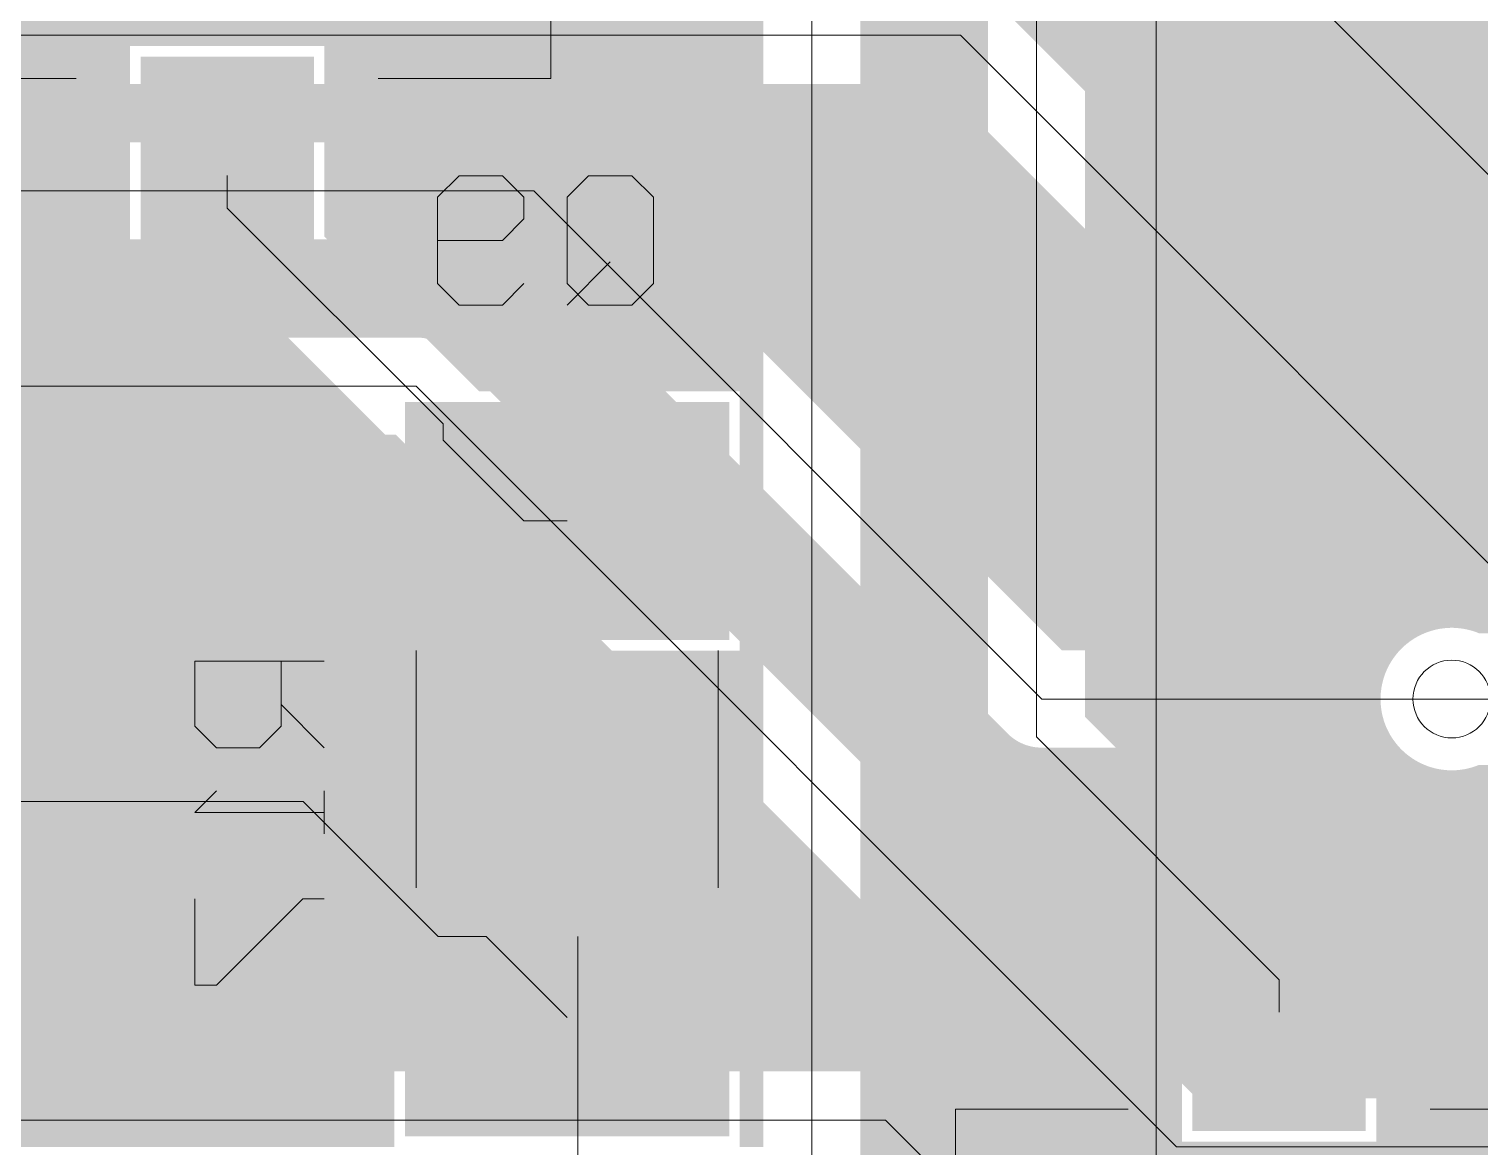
# Model space of a CAD drawing. Header units: millimetres. Extents: x 0 to 210, y 0 to 297.
# Drawn here: x 105.02 to 111.74, y 214.42 to 219.6 of the extents above; entities that cross this region are included whole.
import ezdxf

# ---------------------------------------------------------------- set-up
doc = ezdxf.new("R2010")
doc.units = ezdxf.units.MM
for name, pattern in [('K5LT32768', [0]), ('K5LT32769', [0]), ('K5LT32770', [0]), ('K5LT32773', [0]), ('K5LT32774', [0]), ('K5LT32775', [0])]:
    doc.linetypes.add(name, pattern=pattern)

# ---------------------------------------------------------------- blocks, each defined once
blk = doc.blocks.new('U64')
at = {"color": 7, "linetype": 'K5LT32768', "lineweight": 18}
blk.add_circle((111.6151, 216.4981), 0.18, dxfattribs=at)
blk = doc.blocks.new('U65')
blk.add_hatch(color=7).paths.add_polyline_path([(106.2399, 219.373), (106.2399, 218.4731), (105.64, 218.4731), (105.64, 219.373)])
blk = doc.blocks.new('U94')
blk.add_hatch(color=7).paths.add_polyline_path([(111.115, 215.498), (111.115, 214.5981), (110.515, 214.5981), (110.515, 215.498)])
blk = doc.blocks.new('U101')
blk.add_hatch(color=7).paths.add_polyline_path([(108.165, 217.7731), (108.165, 216.8732), (106.865, 216.8732), (106.865, 217.7731)])
blk = doc.blocks.new('U102')
blk.add_hatch(color=7).paths.add_polyline_path([(108.165, 215.4731), (108.165, 214.5732), (106.865, 214.5732), (106.865, 215.4731)])
blk = doc.blocks.new('U168')
at = {"true_color": 0xff0000}
blk.add_hatch(color=1, dxfattribs=at).paths.add_polyline_path([(106.3415, 219.4746), (106.3415, 218.3715), (105.5384, 218.3715), (105.5384, 219.4746)])
blk = doc.blocks.new('U197')
at = {"true_color": 0xff0000}
blk.add_hatch(color=1, dxfattribs=at).paths.add_polyline_path([(111.2166, 215.5996), (111.2166, 214.4965), (110.4134, 214.4965), (110.4134, 215.5996)])
blk = doc.blocks.new('U204')
at = {"true_color": 0xff0000}
blk.add_hatch(color=1, dxfattribs=at).paths.add_polyline_path([(108.2666, 217.8747), (108.2666, 216.7716), (106.7634, 216.7716), (106.7634, 217.8747)])
blk = doc.blocks.new('U205')
at = {"true_color": 0xff0000}
blk.add_hatch(color=1, dxfattribs=at).paths.add_polyline_path([(108.2666, 215.5747), (108.2666, 214.4716), (106.7634, 214.4716), (106.7634, 215.5747)])
blk = doc.blocks.new('U297')
at = {"color": 3, "linetype": 'K5LT32773', "lineweight": 18, "true_color": 0x00ff00}
blk.add_circle((111.6151, 216.4981), 0.18, dxfattribs=at)

msp = doc.modelspace()

# ---------------------------------------------------------------- hatches: boundary and pattern name
for points in [[(109.9151, 219.4229), (109.9151, 221.998), (113.4713, 221.998), (113.4713, 219.4229)], [(108.8742, 216.3231), (108.8742, 221.8138), (109.465, 221.8138), (109.465, 216.3231)], [(78.7902, 219.523), (78.7902, 219.8179), (108.4241, 219.8179), (108.4241, 219.523)], [(78.7902, 219.4981), (78.7902, 219.523), (105.4899, 219.523), (105.4899, 219.4981)], [(102.9151, 218.3231), (102.9151, 219.4981), (105.4899, 219.4981), (105.4899, 218.3231)], [(106.3901, 218.6414), (106.39, 219.523), (108.4241, 219.523), (108.4241, 218.6414)], [(109.9151, 218.223), (109.9151, 219.4229), (112.9151, 219.4229), (112.9151, 218.223)], [(107.0992, 217.9322), (106.3901, 218.6414), (108.4241, 218.6414), (108.4241, 217.9322)], [(102.6901, 217.7981), (102.69, 218.2979), (106.0969, 218.2979), (106.5966, 217.7981)], [(102.9151, 218.298), (102.9151, 218.3231), (106.0718, 218.3231), (106.0969, 218.298)], [(109.9151, 217.123), (109.9151, 218.223), (114.7306, 218.223), (114.7306, 217.123)], [(107.1079, 217.9231), (107.0992, 217.9322), (108.4241, 217.9322), (108.4241, 217.9231)], [(108.3148, 216.7229), (108.3149, 217.923), (108.4241, 217.923), (108.4241, 216.7229)], [(103.2648, 217.6797), (103.2648, 217.7981), (106.5966, 217.7981), (106.7149, 217.6797)], [(103.2648, 216.7229), (103.2648, 217.6797), (106.7149, 217.6797), (106.7149, 216.7229)], [(109.9151, 216.8281), (109.9151, 217.123), (112.9151, 217.123), (112.9151, 216.8281)], [(109.9151, 216.8273), (109.9151, 216.8281), (111.6075, 216.8281), (111.5922, 216.8273)], [(109.9151, 216.8258), (109.9151, 216.8273), (111.5922, 216.8273), (111.577, 216.8258)], [(109.9151, 216.8238), (109.9151, 216.8258), (111.577, 216.8258), (111.5617, 216.8238)], [(109.9151, 216.821), (109.9151, 216.8238), (111.5617, 216.8238), (111.5468, 216.821)], [(109.9151, 216.8174), (109.9151, 216.821), (111.5468, 216.821), (111.532, 216.8174)], [(109.9151, 216.8133), (109.9151, 216.8174), (111.532, 216.8174), (111.5173, 216.8133)], [(109.9151, 216.8085), (109.9151, 216.8133), (111.5173, 216.8133), (111.5028, 216.8085)], [(109.9151, 216.8029), (109.9151, 216.8085), (111.5028, 216.8085), (111.4886, 216.8029)], [(109.9151, 216.7968), (109.9151, 216.8029), (111.4886, 216.8029), (111.4746, 216.7968)], [(109.9151, 216.79), (109.9151, 216.7968), (111.4746, 216.7968), (111.4612, 216.79)], [(109.9151, 216.7826), (109.9151, 216.79), (111.4612, 216.79), (111.4477, 216.7826)], [(111.6379, 216.8273), (111.6227, 216.8281), (112.9151, 216.8281), (112.9151, 216.8273)], [(111.6529, 216.8258), (111.6379, 216.8273), (112.9151, 216.8273), (112.9151, 216.8258)], [(111.6682, 216.8238), (111.6529, 216.8258), (112.9151, 216.8258), (112.9151, 216.8238)], [(111.6832, 216.821), (111.6682, 216.8238), (112.9151, 216.8238), (112.9151, 216.821)], [(111.6979, 216.8174), (111.6832, 216.821), (112.9151, 216.821), (112.9151, 216.8174)], [(111.7126, 216.8133), (111.6979, 216.8174), (112.9151, 216.8174), (112.9151, 216.8133)], [(111.7271, 216.8085), (111.7126, 216.8133), (112.9151, 216.8133), (112.9151, 216.8085)], [(111.7413, 216.8029), (111.7271, 216.8085), (112.9151, 216.8085), (112.9151, 216.8029)], [(103.2648, 216.5979), (103.2648, 216.7229), (108.4241, 216.7229), (108.4241, 216.5979)], [(109.9151, 216.7745), (109.9151, 216.7826), (111.4477, 216.7826), (111.4347, 216.7745)], [(109.9151, 216.7661), (109.9151, 216.7745), (111.4347, 216.7745), (111.4223, 216.7661)], [(109.9151, 216.7567), (109.9151, 216.7661), (111.4223, 216.7661), (111.4101, 216.7567)], [(109.9151, 216.747), (109.9151, 216.7567), (111.4101, 216.7567), (111.3982, 216.747)], [(109.9151, 216.7366), (109.9151, 216.747), (111.3982, 216.747), (111.387, 216.7366)], [(109.9151, 216.726), (109.9151, 216.7366), (111.387, 216.7366), (111.3763, 216.726)], [(109.9151, 216.7148), (109.9151, 216.726), (111.3763, 216.726), (111.3659, 216.7148)], [(109.9151, 216.7031), (109.9151, 216.7148), (111.3659, 216.7148), (111.3563, 216.7031)], [(109.9151, 216.6909), (109.9151, 216.7031), (111.3563, 216.7031), (111.3471, 216.6909)], [(109.9151, 216.6782), (109.9151, 216.6909), (111.3471, 216.6909), (111.3385, 216.6782)], [(109.9151, 216.6653), (109.9151, 216.6782), (111.3385, 216.6782), (111.3303, 216.6653)], [(109.9151, 216.652), (109.9151, 216.6653), (111.3303, 216.6653), (111.323, 216.652)], [(93.0898, 216.4981), (93.0898, 216.5979), (108.4241, 216.5979), (108.4241, 216.4981)], [(109.9151, 216.6383), (109.9151, 216.652), (111.323, 216.652), (111.3161, 216.6383)], [(109.9151, 216.6244), (109.9151, 216.6383), (111.3161, 216.6383), (111.31, 216.6244)], [(109.9151, 216.6101), (109.9151, 216.6244), (111.31, 216.6244), (111.3044, 216.6101)], [(109.9151, 216.5957), (109.9151, 216.6101), (111.3044, 216.6101), (111.2996, 216.5957)], [(109.9151, 216.5809), (109.9151, 216.5957), (111.2996, 216.5957), (111.2956, 216.5809)], [(109.9151, 216.5662), (109.9151, 216.5809), (111.2956, 216.5809), (111.292, 216.5662)], [(109.9151, 216.5512), (109.9151, 216.5662), (111.292, 216.5662), (111.2892, 216.5512)], [(109.9151, 216.536), (109.9151, 216.5512), (111.2892, 216.5512), (111.2872, 216.536)], [(109.9151, 216.521), (109.9151, 216.536), (111.2872, 216.536), (111.2856, 216.521)], [(109.9151, 216.5057), (109.9151, 216.521), (111.2856, 216.521), (111.2849, 216.5057)], [(78.7902, 216.3981), (78.7902, 216.4981), (108.4241, 216.4981), (108.4241, 216.3981)], [(109.9151, 216.4905), (109.9151, 216.5057), (111.2849, 216.5057), (111.2849, 216.4905)], [(109.9151, 216.4753), (109.9151, 216.4905), (111.2849, 216.4905), (111.2856, 216.4753)], [(109.9151, 216.46), (109.9151, 216.4753), (111.2856, 216.4753), (111.2872, 216.46)], [(109.9151, 216.4448), (109.9151, 216.46), (111.2872, 216.46), (111.2892, 216.4448)], [(84.815, 216.2482), (84.815, 216.3981), (108.4241, 216.3981), (108.4241, 216.2482)], [(109.9151, 216.4298), (109.9151, 216.4448), (111.2892, 216.4448), (111.292, 216.4298)], [(109.9151, 216.4163), (109.9151, 216.4298), (111.292, 216.4298), (111.2952, 216.4163)], [(109.9163, 216.4151), (109.9151, 216.4163), (111.2952, 216.4163), (111.2956, 216.4151)], [(109.9311, 216.4003), (109.9163, 216.4151), (111.2956, 216.4151), (111.2996, 216.4003)], [(109.9455, 216.3859), (109.9311, 216.4003), (111.2996, 216.4003), (111.3044, 216.3859)], [(109.9598, 216.3716), (109.9455, 216.3859), (111.3044, 216.3859), (111.31, 216.3716)], [(108.8742, 216.3104), (108.8742, 216.3231), (109.465, 216.3231), (109.4652, 216.3104)], [(109.9737, 216.3577), (109.9598, 216.3716), (111.31, 216.3716), (111.3161, 216.3577)], [(109.9872, 216.3442), (109.9737, 216.3577), (111.3161, 216.3577), (111.323, 216.3442)], [(110.0007, 216.3307), (109.9872, 216.3442), (111.323, 216.3442), (111.3304, 216.3307)], [(110.0136, 216.3178), (110.0007, 216.3307), (111.3304, 216.3307), (111.3385, 216.3178)], [(110.0261, 216.3053), (110.0136, 216.3178), (111.3385, 216.3178), (111.3471, 216.3053)], [(108.8742, 216.2977), (108.8742, 216.3104), (109.4652, 216.3104), (109.4662, 216.2977)], [(108.8742, 216.2853), (108.8742, 216.2977), (109.4662, 216.2977), (109.468, 216.2853)], [(108.8742, 216.2728), (108.8742, 216.2853), (109.468, 216.2853), (109.4706, 216.2728)], [(108.8742, 216.2606), (108.8742, 216.2728), (109.4706, 216.2728), (109.4736, 216.2606)], [(108.8742, 216.2487), (108.8742, 216.2606), (109.4736, 216.2606), (109.4774, 216.2487)], [(110.0383, 216.2931), (110.0261, 216.3053), (111.3471, 216.3053), (111.3563, 216.2931)], [(110.0502, 216.2812), (110.0383, 216.2931), (111.3563, 216.2931), (111.3659, 216.2812)], [(110.0614, 216.27), (110.0502, 216.2812), (111.3659, 216.2812), (111.3763, 216.27)], [(110.072, 216.2594), (110.0614, 216.27), (111.3763, 216.27), (111.387, 216.2594)], [(110.0825, 216.249), (110.072, 216.2594), (111.387, 216.2594), (111.3982, 216.249)], [(106.3047, 216.2477), (106.292, 216.2482), (108.4241, 216.2482), (108.4241, 216.2477)], [(106.3172, 216.2467), (106.3047, 216.2477), (108.4241, 216.2477), (108.4241, 216.2467)], [(106.3296, 216.2449), (106.3172, 216.2467), (108.4241, 216.2467), (108.4241, 216.2449)], [(106.342, 216.2423), (106.3296, 216.2449), (108.4241, 216.2449), (108.4241, 216.2423)], [(106.3542, 216.2393), (106.342, 216.2423), (108.4241, 216.2423), (108.4241, 216.2393)], [(106.3664, 216.2355), (106.3542, 216.2393), (108.4241, 216.2393), (108.4241, 216.2355)], [(106.3781, 216.2309), (106.3664, 216.2355), (108.4241, 216.2355), (108.4241, 216.2309)], [(106.3895, 216.2258), (106.3781, 216.2309), (108.4241, 216.2309), (108.4241, 216.2258)], [(106.401, 216.22), (106.3895, 216.2258), (108.4241, 216.2258), (108.4241, 216.22)], [(106.4116, 216.2137), (106.401, 216.22), (108.4241, 216.22), (108.4241, 216.2137)], [(106.4223, 216.2065), (106.4116, 216.2137), (108.4241, 216.2137), (108.4241, 216.2065)], [(106.4322, 216.1989), (106.4223, 216.2065), (108.4241, 216.2065), (108.4241, 216.1989)], [(106.4419, 216.1908), (106.4322, 216.1989), (108.4241, 216.1989), (108.4241, 216.1908)], [(106.4513, 216.1822), (106.4419, 216.1908), (108.4241, 216.1908), (108.4241, 216.1822)], [(108.8742, 216.2368), (108.8742, 216.2487), (109.4774, 216.2487), (109.482, 216.2368)], [(108.8742, 216.2253), (108.8742, 216.2368), (109.482, 216.2368), (109.4871, 216.2253)], [(108.8742, 216.2142), (108.8742, 216.2253), (109.4871, 216.2253), (109.4929, 216.2142)], [(108.8742, 216.2032), (108.8742, 216.2142), (109.4929, 216.2142), (109.4993, 216.2032)], [(108.8742, 216.1928), (108.8742, 216.2032), (109.4993, 216.2032), (109.5064, 216.1928)], [(108.8742, 216.1827), (108.8742, 216.1928), (109.5064, 216.1928), (109.514, 216.1827)], [(110.0921, 216.2393), (110.0825, 216.249), (111.3982, 216.249), (111.4101, 216.2393)], [(110.1012, 216.2302), (110.0921, 216.2393), (111.4101, 216.2393), (111.4223, 216.2302)], [(110.1099, 216.2215), (110.1012, 216.2302), (111.4223, 216.2302), (111.4347, 216.2215)], [(110.118, 216.2134), (110.1099, 216.2215), (111.4347, 216.2215), (111.4477, 216.2134)], [(110.1254, 216.206), (110.118, 216.2134), (111.4477, 216.2134), (111.4612, 216.206)], [(110.1322, 216.1992), (110.1254, 216.206), (111.4612, 216.206), (111.4746, 216.1992)], [(110.1383, 216.1931), (110.1322, 216.1992), (111.4746, 216.1992), (111.4886, 216.1931)], [(110.1439, 216.1875), (110.1383, 216.1931), (111.4886, 216.1931), (111.5028, 216.1875)], [(110.1487, 216.1827), (110.1439, 216.1875), (111.5028, 216.1875), (111.5173, 216.1827)], [(111.7126, 216.1827), (111.7271, 216.1875), (112.915, 216.1875), (112.915, 216.1827)], [(111.7271, 216.1875), (111.7413, 216.1931), (112.915, 216.1931), (112.915, 216.1875)], [(107.0103, 215.6231), (106.4513, 216.1822), (108.4241, 216.1822), (108.4241, 215.6231)], [(108.8742, 216.173), (108.8742, 216.1827), (109.514, 216.1827), (109.5221, 216.173)], [(108.8742, 216.1639), (108.8742, 216.173), (109.5221, 216.173), (109.5308, 216.1639)], [(108.8742, 215.3297), (108.8742, 216.1639), (109.5308, 216.1639), (110.3649, 215.3297)], [(110.1528, 216.1786), (110.1487, 216.1827), (111.5173, 216.1827), (111.532, 216.1786)], [(110.1564, 216.175), (110.1528, 216.1786), (111.532, 216.1786), (111.5468, 216.175)], [(110.1592, 216.1722), (110.1564, 216.175), (111.5468, 216.175), (111.5617, 216.1722)], [(110.1612, 216.1702), (110.1592, 216.1722), (111.5617, 216.1722), (111.577, 216.1702)], [(110.1627, 216.1687), (110.1612, 216.1702), (111.577, 216.1702), (111.5922, 216.1687)], [(110.1635, 216.1679), (110.1627, 216.1687), (111.5922, 216.1687), (111.6075, 216.1679)], [(110.4083, 215.9231), (110.1635, 216.1679), (112.915, 216.1679), (112.9151, 215.9231)], [(111.6227, 216.1679), (111.6379, 216.1687), (112.915, 216.1687), (112.915, 216.1679)], [(111.6379, 216.1687), (111.6529, 216.1702), (112.915, 216.1702), (112.915, 216.1687)], [(111.6529, 216.1702), (111.6682, 216.1722), (112.915, 216.1722), (112.915, 216.1702)], [(111.6682, 216.1722), (111.6832, 216.175), (112.915, 216.175), (112.915, 216.1722)], [(111.6832, 216.175), (111.6979, 216.1786), (112.915, 216.1786), (112.915, 216.175)], [(111.6979, 216.1786), (111.7126, 216.1827), (112.915, 216.1827), (112.915, 216.1786)], [(110.6834, 215.648), (110.4083, 215.9231), (114.7306, 215.9231), (114.7306, 215.648)], [(95.1882, 215.603), (95.3832, 215.7978), (106.1988, 215.7978), (106.3936, 215.603)], [(111.2651, 215.3981), (111.265, 215.648), (114.7306, 215.648), (114.7306, 215.3981)], [(101.2628, 215.6023), (101.2476, 215.603), (106.3936, 215.603), (106.3944, 215.6023)], [(101.278, 215.601), (101.2628, 215.6023), (106.3944, 215.6023), (106.3956, 215.601)], [(101.293, 215.5987), (101.278, 215.601), (106.3956, 215.601), (106.3979, 215.5987)], [(101.308, 215.5959), (101.293, 215.5987), (106.3979, 215.5987), (106.4007, 215.5959)], [(101.323, 215.5926), (101.308, 215.5959), (106.4007, 215.5959), (106.404, 215.5926)], [(101.3377, 215.5883), (101.323, 215.5926), (106.404, 215.5926), (106.4083, 215.5883)], [(101.352, 215.5835), (101.3377, 215.5883), (106.4083, 215.5883), (106.4132, 215.5835)], [(101.3662, 215.5779), (101.352, 215.5835), (106.4132, 215.5835), (106.4187, 215.5779)], [(108.3148, 214.423), (108.3149, 215.6231), (108.4241, 215.6231), (108.4241, 214.423)], [(101.3802, 215.5718), (101.3662, 215.5779), (106.4187, 215.5779), (106.4248, 215.5718)], [(101.3939, 215.5649), (101.3802, 215.5718), (106.4248, 215.5718), (106.4317, 215.5649)], [(101.4073, 215.5576), (101.3939, 215.5649), (106.4317, 215.5649), (106.4391, 215.5576)], [(101.4203, 215.5497), (101.4073, 215.5576), (106.4391, 215.5576), (106.4469, 215.5497)], [(101.4327, 215.5411), (101.4203, 215.5497), (106.4469, 215.5497), (106.4556, 215.5411)], [(101.4449, 215.5319), (101.4327, 215.5411), (106.4556, 215.5411), (106.4647, 215.5319)], [(101.4566, 215.522), (101.4449, 215.5319), (106.4647, 215.5319), (106.4746, 215.522)], [(101.468, 215.5118), (101.4566, 215.522), (106.4746, 215.522), (106.4848, 215.5118)], [(101.4787, 215.5009), (101.468, 215.5118), (106.4848, 215.5118), (106.4957, 215.5009)], [(101.4813, 215.4981), (101.4787, 215.5009), (106.4957, 215.5009), (106.4985, 215.4981)], [(103.2648, 215.2817), (103.2648, 215.4981), (106.4985, 215.4981), (106.7149, 215.2817)], [(111.2651, 215.001), (111.2651, 215.398), (114.2651, 215.398), (114.2651, 215.001)], [(108.8742, 214.4481), (108.8742, 215.3297), (110.3649, 215.3297), (110.3649, 214.4481)], [(103.2648, 214.423), (103.2648, 215.2817), (106.7149, 215.2817), (106.7149, 214.423)], [(111.2651, 214.9957), (111.2651, 215.001), (114.2651, 215.001), (114.2623, 214.9957)], [(111.2651, 214.984), (111.2651, 214.9957), (114.2623, 214.9957), (114.2569, 214.984)], [(111.2651, 214.9723), (111.2651, 214.984), (114.2569, 214.984), (114.2526, 214.9723)], [(111.2651, 214.9604), (111.2651, 214.9723), (114.2526, 214.9723), (114.2486, 214.9604)], [(111.2651, 214.9482), (111.2651, 214.9604), (114.2486, 214.9604), (114.2455, 214.9482)], [(111.2651, 214.9358), (111.2651, 214.9482), (114.2455, 214.9482), (114.243, 214.9358)], [(111.2651, 214.9233), (111.2651, 214.9358), (114.243, 214.9358), (114.2412, 214.9233)], [(111.2651, 214.9106), (111.2651, 214.9233), (114.2412, 214.9233), (114.2402, 214.9106)], [(111.2651, 214.8979), (111.2651, 214.9106), (114.2402, 214.9106), (114.2399, 214.8979)], [(111.2651, 214.8855), (111.2651, 214.8979), (114.2399, 214.8979), (114.2402, 214.8855)], [(111.2651, 214.8728), (111.2651, 214.8855), (114.2402, 214.8855), (114.2412, 214.8728)], [(111.2651, 214.8603), (111.2651, 214.8728), (114.2412, 214.8728), (114.243, 214.8603)], [(111.2651, 214.8479), (111.2651, 214.8603), (114.243, 214.8603), (114.2455, 214.8479)], [(111.2651, 214.8357), (111.2651, 214.8479), (114.2455, 214.8479), (114.2486, 214.8357)], [(111.2651, 214.8238), (111.2651, 214.8357), (114.2486, 214.8357), (114.2526, 214.8238)], [(111.2651, 214.8118), (111.2651, 214.8238), (114.2526, 214.8238), (114.2569, 214.8118)], [(111.2651, 214.8004), (111.2651, 214.8118), (114.2569, 214.8118), (114.2623, 214.8004)], [(111.2651, 214.7951), (111.2651, 214.8004), (114.2623, 214.8004), (114.2651, 214.7951)], [(111.2651, 214.4481), (111.2651, 214.7951), (114.2651, 214.7951), (114.2651, 214.4481)], [(108.8742, 214.1982), (108.8742, 214.4481), (114.2651, 214.4481), (114.2651, 214.1982)]]:
    msp.add_hatch(color=7).paths.add_polyline_path(points)
at = {"true_color": 0x00ff00}
for points in [[(116.6377, 214.3937), (110.6743, 220.3571), (111.6875, 220.3571), (117.6511, 214.3937)], [(115.0875, 214.1413), (109.4967, 219.7323), (110.6623, 219.7323), (116.2534, 214.1413)], [(93.1333, 219.078), (92.8633, 219.348), (109.2442, 219.348), (109.5142, 219.078)], [(107.3725, 219.0778), (107.3601, 219.078), (109.5142, 219.078), (109.5145, 219.0778)], [(107.3852, 219.0767), (107.3725, 219.0778), (109.5145, 219.0778), (109.5155, 219.0767)], [(107.3977, 219.075), (107.3852, 219.0767), (109.5155, 219.0767), (109.5173, 219.075)], [(107.4101, 219.0724), (107.3977, 219.075), (109.5173, 219.075), (109.5198, 219.0724)], [(107.4223, 219.0694), (107.4101, 219.0724), (109.5198, 219.0724), (109.5229, 219.0694)], [(107.4342, 219.0656), (107.4223, 219.0694), (109.5229, 219.0694), (109.5267, 219.0656)], [(107.4462, 219.061), (107.4342, 219.0656), (109.5267, 219.0656), (109.5313, 219.061)], [(107.4576, 219.0559), (107.4462, 219.061), (109.5313, 219.061), (109.5363, 219.0559)], [(107.4688, 219.0501), (107.4576, 219.0559), (109.5363, 219.0559), (109.5422, 219.0501)], [(107.4797, 219.0437), (107.4688, 219.0501), (109.5422, 219.0501), (109.5485, 219.0437)], [(107.4901, 219.0366), (107.4797, 219.0437), (109.5485, 219.0437), (109.5556, 219.0366)], [(107.5003, 219.029), (107.4901, 219.0366), (109.5556, 219.0366), (109.5633, 219.029)], [(107.5099, 219.0209), (107.5003, 219.029), (109.5633, 219.029), (109.5714, 219.0209)], [(107.5191, 219.0122), (107.5099, 219.0209), (109.5714, 219.0209), (109.58, 219.0122)], [(109.6176, 216.9137), (107.5191, 219.0122), (109.58, 219.0122), (111.6786, 216.9137)], [(92.8082, 218.173), (92.3533, 218.6279), (107.2669, 218.6279), (107.7218, 218.173)], [(106.8277, 218.1727), (106.815, 218.173), (107.7218, 218.173), (107.722, 218.1727)], [(106.8401, 218.1717), (106.8277, 218.1727), (107.722, 218.1727), (107.723, 218.1717)], [(106.8526, 218.17), (106.8401, 218.1717), (107.723, 218.1717), (107.7248, 218.17)], [(106.865, 218.1674), (106.8526, 218.17), (107.7248, 218.17), (107.7274, 218.1674)], [(106.8772, 218.1644), (106.865, 218.1674), (107.7274, 218.1674), (107.7304, 218.1644)], [(106.8894, 218.1606), (106.8772, 218.1644), (107.7304, 218.1644), (107.7342, 218.1606)], [(106.9011, 218.156), (106.8894, 218.1606), (107.7342, 218.1606), (107.7388, 218.156)], [(106.9125, 218.1509), (106.9011, 218.156), (107.7388, 218.156), (107.7439, 218.1509)], [(106.924, 218.1451), (106.9125, 218.1509), (107.7439, 218.1509), (107.7497, 218.1451)], [(106.9346, 218.1387), (106.924, 218.1451), (107.7497, 218.1451), (107.7561, 218.1387)], [(106.9453, 218.1316), (106.9346, 218.1387), (107.7561, 218.1387), (107.7632, 218.1316)], [(106.9555, 218.124), (106.9453, 218.1316), (107.7632, 218.1316), (107.7708, 218.124)], [(106.9649, 218.1159), (106.9555, 218.124), (107.7708, 218.124), (107.7789, 218.1159)], [(106.9742, 218.1072), (106.9649, 218.1159), (107.7789, 218.1159), (107.7876, 218.1072)], [(108.7426, 216.3389), (106.9742, 218.1072), (107.7876, 218.1072), (109.5559, 216.3389)], [(93.8534, 215.603), (91.7335, 217.7229), (106.7218, 217.7229), (108.8417, 215.603)], [(109.6992, 216.8321), (109.6176, 216.9137), (111.6786, 216.9137), (111.6669, 216.8321)], [(109.7032, 216.8281), (109.6992, 216.8321), (111.6669, 216.8321), (111.6628, 216.8281)], [(109.704, 216.8273), (109.7032, 216.8281), (111.6075, 216.8281), (111.5922, 216.8273)], [(109.7055, 216.8258), (109.704, 216.8273), (111.5922, 216.8273), (111.577, 216.8258)], [(109.7075, 216.8238), (109.7055, 216.8258), (111.577, 216.8258), (111.5617, 216.8238)], [(109.7103, 216.821), (109.7075, 216.8238), (111.5617, 216.8238), (111.5468, 216.821)], [(109.7139, 216.8174), (109.7103, 216.821), (111.5468, 216.821), (111.532, 216.8174)], [(109.718, 216.8133), (109.7139, 216.8174), (111.532, 216.8174), (111.5173, 216.8133)], [(109.7228, 216.8085), (109.718, 216.8133), (111.5173, 216.8133), (111.5028, 216.8085)], [(109.7284, 216.8029), (109.7228, 216.8085), (111.5028, 216.8085), (111.4886, 216.8029)], [(109.7345, 216.7968), (109.7284, 216.8029), (111.4886, 216.8029), (111.4746, 216.7968)], [(109.7413, 216.79), (109.7345, 216.7968), (111.4746, 216.7968), (111.4612, 216.79)], [(109.7487, 216.7826), (109.7413, 216.79), (111.4612, 216.79), (111.4477, 216.7826)], [(109.7568, 216.7745), (109.7487, 216.7826), (111.4477, 216.7826), (111.4347, 216.7745)], [(109.7652, 216.7661), (109.7568, 216.7745), (111.4347, 216.7745), (111.4223, 216.7661)], [(109.7746, 216.7567), (109.7652, 216.7661), (111.4223, 216.7661), (111.4101, 216.7567)], [(109.7843, 216.747), (109.7746, 216.7567), (111.4101, 216.7567), (111.3982, 216.747)], [(109.7947, 216.7366), (109.7843, 216.747), (111.3982, 216.747), (111.387, 216.7366)], [(109.8081, 216.7232), (109.7947, 216.7366), (111.387, 216.7366), (111.3735, 216.7232)], [(108.7512, 216.3302), (108.7426, 216.3389), (109.5559, 216.3389), (109.5651, 216.3302)], [(108.7594, 216.3221), (108.7512, 216.3302), (109.5651, 216.3302), (109.5747, 216.3221)], [(108.767, 216.3145), (108.7594, 216.3221), (109.5747, 216.3221), (109.5846, 216.3145)], [(108.7741, 216.3074), (108.767, 216.3145), (109.5846, 216.3145), (109.5953, 216.3074)], [(108.7804, 216.301), (108.7741, 216.3074), (109.5953, 216.3074), (109.6062, 216.301)], [(108.7863, 216.2952), (108.7804, 216.301), (109.6062, 216.301), (109.6174, 216.2952)], [(108.7914, 216.2901), (108.7863, 216.2952), (109.6174, 216.2952), (109.6288, 216.2901)], [(108.7959, 216.2855), (108.7914, 216.2901), (109.6288, 216.2901), (109.6407, 216.2855)], [(108.7998, 216.2817), (108.7959, 216.2855), (109.6407, 216.2855), (109.6527, 216.2817)], [(108.8028, 216.2787), (108.7998, 216.2817), (109.6527, 216.2817), (109.6649, 216.2787)], [(108.8053, 216.2761), (108.8028, 216.2787), (109.6649, 216.2787), (109.6773, 216.2761)], [(108.8071, 216.2744), (108.8053, 216.2761), (109.6773, 216.2761), (109.6898, 216.2744)], [(108.8081, 216.2733), (108.8071, 216.2744), (109.6898, 216.2744), (109.7025, 216.2733)], [(108.8086, 216.2728), (108.8081, 216.2733), (109.7025, 216.2733), (109.7149, 216.2728)], [(108.8221, 216.2594), (108.8086, 216.2728), (111.3735, 216.2728), (111.387, 216.2594)], [(108.8325, 216.249), (108.8221, 216.2594), (111.387, 216.2594), (111.3982, 216.249)], [(108.8422, 216.2393), (108.8325, 216.249), (111.3982, 216.249), (111.4101, 216.2393)], [(108.8513, 216.2302), (108.8422, 216.2393), (111.4101, 216.2393), (111.4223, 216.2302)], [(108.86, 216.2215), (108.8513, 216.2302), (111.4223, 216.2302), (111.4347, 216.2215)], [(108.8681, 216.2134), (108.86, 216.2215), (111.4347, 216.2215), (111.4477, 216.2134)], [(108.8754, 216.206), (108.8681, 216.2134), (111.4477, 216.2134), (111.4612, 216.206)], [(108.8823, 216.1992), (108.8754, 216.206), (111.4612, 216.206), (111.4746, 216.1992)], [(108.8884, 216.1931), (108.8823, 216.1992), (111.4746, 216.1992), (111.4886, 216.1931)], [(108.894, 216.1875), (108.8884, 216.1931), (111.4886, 216.1931), (111.5028, 216.1875)], [(108.8988, 216.1827), (108.894, 216.1875), (111.5028, 216.1875), (111.5173, 216.1827)], [(111.7126, 216.1827), (111.7271, 216.1875), (112.4047, 216.1875), (112.4096, 216.1827)], [(111.7271, 216.1875), (111.7413, 216.1931), (112.3991, 216.1931), (112.4047, 216.1875)], [(108.9029, 216.1786), (108.8988, 216.1827), (111.5173, 216.1827), (111.532, 216.1786)], [(108.9064, 216.175), (108.9029, 216.1786), (111.532, 216.1786), (111.5468, 216.175)], [(108.9092, 216.1722), (108.9064, 216.175), (111.5468, 216.175), (111.5617, 216.1722)], [(108.9113, 216.1702), (108.9092, 216.1722), (111.5617, 216.1722), (111.577, 216.1702)], [(108.9128, 216.1687), (108.9113, 216.1702), (111.577, 216.1702), (111.5922, 216.1687)], [(108.9135, 216.1679), (108.9128, 216.1687), (111.5922, 216.1687), (111.6075, 216.1679)], [(110.4332, 214.6482), (108.9135, 216.1679), (112.4243, 216.1679), (113.9439, 214.6482)], [(111.6227, 216.1679), (111.6379, 216.1687), (112.4235, 216.1687), (112.4243, 216.1679)], [(111.6379, 216.1687), (111.6529, 216.1702), (112.422, 216.1702), (112.4235, 216.1687)], [(111.6529, 216.1702), (111.6682, 216.1722), (112.42, 216.1722), (112.422, 216.1702)], [(111.6682, 216.1722), (111.6832, 216.175), (112.4172, 216.175), (112.42, 216.1722)], [(111.6832, 216.175), (111.6979, 216.1786), (112.4136, 216.1786), (112.4172, 216.175)], [(111.6979, 216.1786), (111.7126, 216.1827), (112.4096, 216.1827), (112.4136, 216.1786)], [(101.2628, 215.6023), (101.2476, 215.603), (108.8417, 215.603), (108.8424, 215.6023)], [(101.278, 215.601), (101.2628, 215.6023), (108.8424, 215.6023), (108.8437, 215.601)], [(101.293, 215.5987), (101.278, 215.601), (108.8437, 215.601), (108.846, 215.5987)], [(101.308, 215.5959), (101.293, 215.5987), (108.846, 215.5987), (108.8488, 215.5959)], [(101.323, 215.5926), (101.308, 215.5959), (108.8488, 215.5959), (108.8521, 215.5926)], [(101.3377, 215.5883), (101.323, 215.5926), (108.8521, 215.5926), (108.8564, 215.5883)], [(101.352, 215.5835), (101.3377, 215.5883), (108.8564, 215.5883), (108.8612, 215.5835)], [(101.3662, 215.5779), (101.352, 215.5835), (108.8612, 215.5835), (108.8668, 215.5779)], [(101.3802, 215.5718), (101.3662, 215.5779), (108.8668, 215.5779), (108.8729, 215.5718)], [(101.3939, 215.5649), (101.3802, 215.5718), (108.8729, 215.5718), (108.8798, 215.5649)], [(101.4073, 215.5576), (101.3939, 215.5649), (108.8798, 215.5649), (108.8871, 215.5576)], [(101.4203, 215.5497), (101.4073, 215.5576), (108.8871, 215.5576), (108.895, 215.5497)], [(101.4327, 215.5411), (101.4203, 215.5497), (108.895, 215.5497), (108.9036, 215.5411)], [(101.4449, 215.5319), (101.4327, 215.5411), (108.9036, 215.5411), (108.9128, 215.5319)], [(101.4566, 215.522), (101.4449, 215.5319), (108.9128, 215.5319), (108.9227, 215.522)], [(101.468, 215.5118), (101.4566, 215.522), (108.9227, 215.522), (108.9328, 215.5118)], [(101.4787, 215.5009), (101.468, 215.5118), (108.9328, 215.5118), (108.9438, 215.5009)], [(101.4891, 215.4897), (101.4787, 215.5009), (108.9438, 215.5009), (108.9549, 215.4897)], [(101.4988, 215.4781), (101.4891, 215.4897), (108.9549, 215.4897), (108.9666, 215.4781)], [(101.5079, 215.4659), (101.4988, 215.4781), (108.9666, 215.4781), (108.9788, 215.4659)], [(101.5166, 215.4532), (101.5079, 215.4659), (108.9788, 215.4659), (108.9915, 215.4532)], [(101.5247, 215.4402), (101.5166, 215.4532), (108.9915, 215.4532), (109.0045, 215.4402)], [(101.532, 215.427), (101.5247, 215.4402), (109.0045, 215.4402), (109.0177, 215.427)], [(101.5386, 215.4133), (101.532, 215.427), (109.0177, 215.427), (109.0314, 215.4133)], [(101.545, 215.3993), (101.5386, 215.4133), (109.0314, 215.4133), (109.0454, 215.3993)], [(101.5503, 215.3851), (101.545, 215.3993), (109.0454, 215.3993), (109.0596, 215.3851)], [(101.5554, 215.3706), (101.5503, 215.3851), (109.0596, 215.3851), (109.0741, 215.3706)], [(101.5595, 215.3559), (101.5554, 215.3706), (109.0741, 215.3706), (109.0888, 215.3559)], [(101.563, 215.3412), (101.5595, 215.3559), (109.0888, 215.3559), (109.1035, 215.3412)], [(101.5658, 215.3262), (101.563, 215.3412), (109.1035, 215.3412), (109.1185, 215.3262)], [(101.5679, 215.3109), (101.5658, 215.3262), (109.1185, 215.3262), (109.1338, 215.3109)], [(101.5694, 215.2959), (101.5679, 215.3109), (109.1338, 215.3109), (109.1487, 215.2959)], [(101.5679, 215.235), (101.5694, 215.2502), (109.1945, 215.2502), (109.2097, 215.235)], [(101.5699, 215.2807), (101.5694, 215.2959), (109.1487, 215.2959), (109.164, 215.2807)], [(101.5694, 215.2502), (101.5699, 215.2655), (109.1792, 215.2655), (109.1945, 215.2502)], [(101.5699, 215.2655), (101.5699, 215.2807), (109.164, 215.2807), (109.1792, 215.2655)], [(101.5503, 215.1608), (101.5554, 215.1753), (109.2694, 215.1753), (109.2839, 215.1608)], [(101.5554, 215.1753), (101.5595, 215.19), (109.2547, 215.19), (109.2694, 215.1753)], [(101.5595, 215.19), (101.563, 215.205), (109.2397, 215.205), (109.2547, 215.19)], [(101.563, 215.205), (101.5658, 215.2197), (109.2249, 215.2197), (109.2397, 215.205)], [(101.5658, 215.2197), (101.5679, 215.235), (109.2097, 215.235), (109.2249, 215.2197)], [(101.5247, 215.1057), (101.532, 215.1192), (109.3255, 215.1192), (109.339, 215.1057)], [(101.532, 215.1192), (101.5386, 215.1326), (109.3121, 215.1326), (109.3255, 215.1192)], [(101.5386, 215.1326), (101.545, 215.1468), (109.2978, 215.1468), (109.3121, 215.1326)], [(101.545, 215.1468), (101.5503, 215.1608), (109.2839, 215.1608), (109.2978, 215.1468)], [(101.468, 215.0343), (101.4787, 215.045), (109.3997, 215.045), (109.4104, 215.0343)], [(101.4787, 215.045), (101.4891, 215.0564), (109.3883, 215.0564), (109.3997, 215.045)], [(101.4891, 215.0564), (101.4988, 215.0681), (109.3766, 215.0681), (109.3883, 215.0564)], [(101.4988, 215.0681), (101.5079, 215.0803), (109.3644, 215.0803), (109.3766, 215.0681)], [(101.5079, 215.0803), (101.5166, 215.0927), (109.3519, 215.0927), (109.3644, 215.0803)], [(101.5166, 215.0927), (101.5247, 215.1057), (109.339, 215.1057), (109.3519, 215.0927)], [(101.3662, 214.968), (101.3802, 214.9741), (109.4706, 214.9741), (109.4767, 214.968)], [(101.3802, 214.9741), (101.3939, 214.981), (109.4637, 214.981), (109.4706, 214.9741)], [(101.3939, 214.981), (101.4073, 214.9884), (109.4563, 214.9884), (109.4637, 214.981)], [(101.4073, 214.9884), (101.4203, 214.9965), (109.4482, 214.9965), (109.4563, 214.9884)], [(101.4203, 214.9965), (101.4327, 215.0051), (109.4396, 215.0051), (109.4482, 214.9965)], [(101.4327, 215.0051), (101.4449, 215.0143), (109.4304, 215.0143), (109.4396, 215.0051)], [(101.4449, 215.0143), (101.4566, 215.0239), (109.4208, 215.0239), (109.4304, 215.0143)], [(101.4566, 215.0239), (101.468, 215.0343), (109.4104, 215.0343), (109.4208, 215.0239)], [(92.6832, 214.7732), (92.5133, 214.9431), (109.5015, 214.9431), (109.6715, 214.7732)], [(101.2476, 214.9431), (101.2628, 214.9436), (109.501, 214.9436), (109.5015, 214.9431)], [(101.2628, 214.9436), (101.278, 214.9452), (109.4995, 214.9452), (109.501, 214.9436)], [(101.278, 214.9452), (101.293, 214.9472), (109.4975, 214.9472), (109.4995, 214.9452)], [(101.293, 214.9472), (101.308, 214.95), (109.4947, 214.95), (109.4975, 214.9472)], [(101.308, 214.95), (101.323, 214.9536), (109.4911, 214.9536), (109.4947, 214.95)], [(101.323, 214.9536), (101.3377, 214.9576), (109.4871, 214.9576), (109.4911, 214.9536)], [(101.3377, 214.9576), (101.352, 214.9624), (109.4822, 214.9624), (109.4871, 214.9576)], [(101.352, 214.9624), (101.3662, 214.968), (109.4767, 214.968), (109.4822, 214.9624)], [(109.0027, 214.7727), (108.99, 214.7732), (109.6715, 214.7732), (109.672, 214.7727)], [(109.0151, 214.7717), (109.0027, 214.7727), (109.672, 214.7727), (109.673, 214.7717)], [(109.0276, 214.7699), (109.0151, 214.7717), (109.673, 214.7717), (109.6748, 214.7699)], [(109.04, 214.7674), (109.0276, 214.7699), (109.6748, 214.7699), (109.6773, 214.7674)], [(109.0522, 214.7643), (109.04, 214.7674), (109.6773, 214.7674), (109.6804, 214.7643)], [(109.0644, 214.7605), (109.0522, 214.7643), (109.6804, 214.7643), (109.6842, 214.7605)], [(109.0761, 214.7559), (109.0644, 214.7605), (109.6842, 214.7605), (109.6887, 214.7559)], [(109.0875, 214.7509), (109.0761, 214.7559), (109.6887, 214.7559), (109.6938, 214.7509)], [(109.099, 214.745), (109.0875, 214.7509), (109.6938, 214.7509), (109.6997, 214.745)], [(109.1096, 214.7387), (109.099, 214.745), (109.6997, 214.745), (109.706, 214.7387)], [(109.1203, 214.7316), (109.1096, 214.7387), (109.706, 214.7387), (109.7131, 214.7316)], [(109.1302, 214.7239), (109.1203, 214.7316), (109.7131, 214.7316), (109.7208, 214.7239)], [(109.1399, 214.7158), (109.1302, 214.7239), (109.7208, 214.7239), (109.7289, 214.7158)], [(109.1493, 214.7072), (109.1399, 214.7158), (109.7289, 214.7158), (109.7375, 214.7072)], [(109.5925, 214.2639), (109.1493, 214.7072), (109.7375, 214.7072), (110.1807, 214.2639)]]:
    msp.add_hatch(color=3, dxfattribs=at).paths.add_polyline_path(points)

# ---------------------------------------------------------------- linework, layer by layer
at = {"color": 5, "linetype": 'K5LT32775', "lineweight": 18, "true_color": 0x0000ff}
msp.add_lwpolyline([(110.245, 210.3028), (110.245, 230.0528)], dxfattribs=at)
at = {"color": 7, "linetype": 'K5LT32769', "lineweight": 18}
for points in [[(109.69, 216.3231), (109.69, 221.998)], [(108.6491, 211.8512), (108.6491, 221.8138)], [(105.94, 218.773), (105.94, 218.9231)], [(105.94, 218.773), (106.94, 217.773)], [(106.94, 217.698), (106.94, 217.773)], [(106.94, 217.698), (107.3149, 217.3231)], [(107.3149, 217.3231), (107.515, 217.3231)], [(111.6151, 216.4981), (113.1899, 216.4981)], [(109.69, 216.3231), (110.815, 215.1979)], [(95.29, 216.0229), (106.292, 216.0229)], [(106.292, 216.0229), (106.9168, 215.3981)], [(106.9168, 215.3981), (107.1399, 215.3981)], [(107.1399, 215.3981), (107.515, 215.0231)], [(107.5651, 215.0231), (107.5651, 215.3978)], [(110.815, 215.048), (110.815, 215.1979)], [(107.5651, 212.5527), (107.5651, 215.0231)]]:
    msp.add_lwpolyline(points, dxfattribs=at)
at = {"color": 6, "linetype": 'K5LT32770', "lineweight": 18, "true_color": 0xff00ff}
for points in [[(106.64, 219.3729), (107.4401, 219.3729), (107.4401, 220.3732)], [(104.4401, 219.3729), (105.2399, 219.3729)], [(107.3151, 218.4232), (107.215, 218.3231), (107.0151, 218.3231), (106.9151, 218.4232), (106.9151, 218.823), (107.0151, 218.9228), (107.215, 218.9228), (107.3151, 218.823), (107.3151, 218.7229), (107.215, 218.6231), (106.9151, 218.6231)], [(107.515, 218.4232), (107.515, 218.823), (107.6148, 218.9228), (107.8147, 218.9228), (107.9148, 218.823), (107.9148, 218.4232), (107.8147, 218.3231), (107.6148, 218.3231)], [(107.7149, 218.523), (107.515, 218.3231)], [(107.6148, 218.3231), (107.515, 218.4232)], [(106.815, 215.6231), (106.815, 216.7229)], [(108.215, 215.6231), (108.215, 216.7229)], [(106.3898, 216.6729), (105.7901, 216.6729), (105.7901, 216.3729), (105.8902, 216.2728), (106.0901, 216.2728), (106.1899, 216.3729), (106.1899, 216.6729)], [(106.1899, 216.4727), (106.3898, 216.2728)], [(106.3898, 216.0729), (106.3898, 215.873), (106.3898, 215.9731), (105.7901, 215.9731), (105.8902, 216.0729)], [(105.7901, 215.5731), (105.7901, 215.1733), (105.8902, 215.1733), (106.29, 215.5731), (106.3898, 215.5731)], [(109.3151, 213.598), (109.3151, 214.598), (110.115, 214.598)], [(111.515, 214.598), (112.3151, 214.598)]]:
    msp.add_lwpolyline(points, dxfattribs=at)
at = {"color": 3, "linetype": 'K5LT32774', "lineweight": 18, "true_color": 0x00ff00}
for points in [[(110.515, 220.1979), (116.4784, 214.2345)], [(93.465, 219.5731), (109.3375, 219.5731)], [(109.3375, 219.5731), (115.6003, 213.3102)], [(93.0401, 218.853), (107.3601, 218.853)], [(107.3601, 218.853), (109.7149, 216.4981)], [(92.7149, 217.948), (106.815, 217.948)], [(106.815, 217.948), (110.34, 214.4229)], [(109.7149, 216.4981), (111.6151, 216.4981)], [(92.59, 214.5479), (108.99, 214.5479)], [(108.99, 214.5479), (112.8356, 210.7024)], [(110.34, 214.4229), (112.215, 214.4229)]]:
    msp.add_lwpolyline(points, dxfattribs=at)

# ---------------------------------------------------------------- block references
for name in ['U168', 'U65', 'U204', 'U101', 'U64', 'U297', 'U197', 'U205', 'U102', 'U94']:
    msp.add_blockref(name, (0, 0))

doc.saveas('drawing.dxf')
